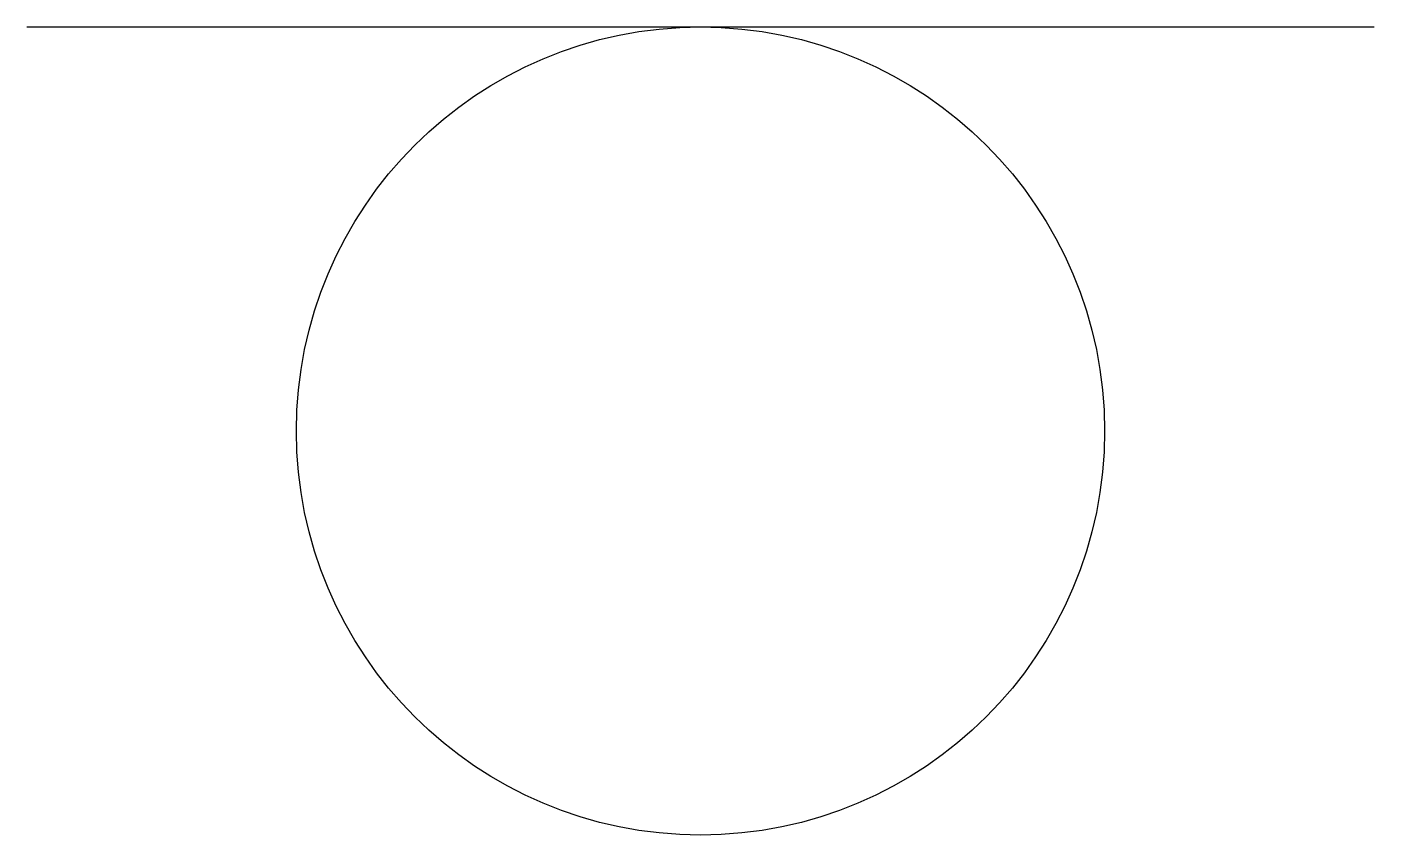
# Model space of a CAD drawing. Header units: inches. Extents: x -5 to 5, y -3 to 3.
import ezdxf

# ---------------------------------------------------------------- set-up
doc = ezdxf.new("R2010")
doc.units = ezdxf.units.IN

msp = doc.modelspace()

# ---------------------------------------------------------------- linework, layer by layer
msp.add_line((-5, 3), (5, 3))
msp.add_circle((0, 0), 3)

doc.saveas('drawing.dxf')
